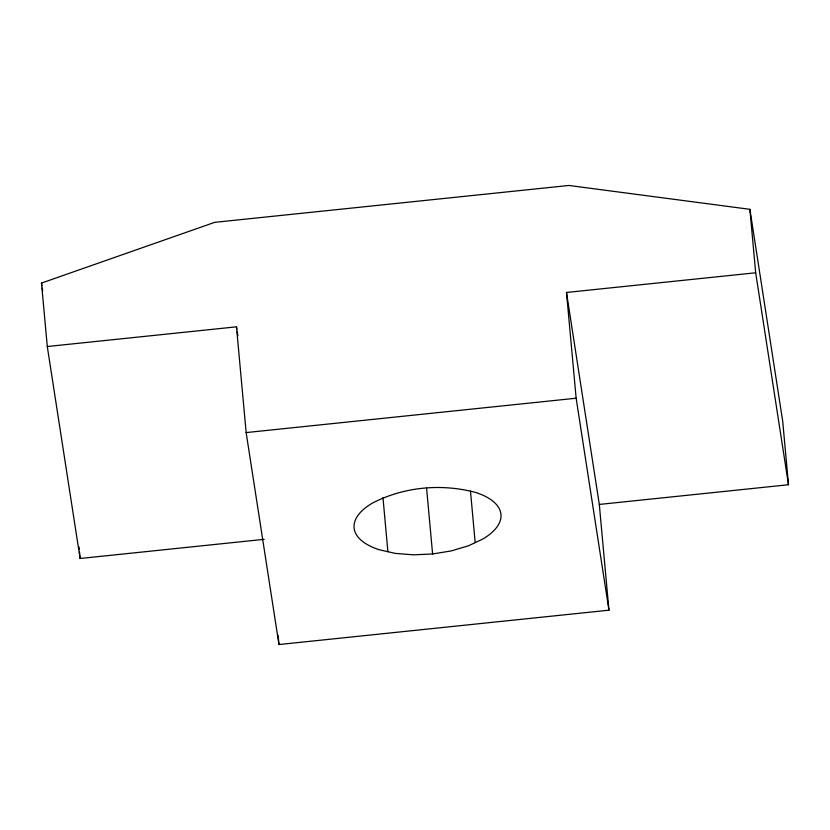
<?xml version="1.0" encoding="UTF-8"?>
<svg xmlns="http://www.w3.org/2000/svg" width="830" height="830" viewBox="0 0 830 830"><rect width="100%" height="100%" fill="white"/><g stroke="black" fill="none" stroke-linecap="round" stroke-linejoin="round"><path stroke-width="1.25" d="M264.158 539.324L80.105 558.486L47.289 346.525L41.5 283.072L214.742 222.336L568.934 185.464L749.895 209.326L782.711 421.287L788.5 484.741L599.302 504.433L566.485 292.471L755.684 272.78L788.5 484.741M432.596 553.973L451.396 550.881L468.577 545.756L482.946 538.961A73.735 33.19 -5.2 0 0 475.756 492.491C441.539 483.278 403.546 486.785 372.068 503.291A73.735 33.19 -5.2 0 0 379.269 549.75L395.256 553.392L413.444 554.834L432.596 553.973L426.589 488.206M47.289 346.525L236.488 326.823L236.882 329.375M246.147 432.586L576.145 398.224L608.95 610.185L278.963 644.537L246.147 432.586L236.488 326.823M237.287 331.938L237.878 335.766M41.5 283.072L41.894 285.624M42.288 288.176L42.683 290.728M749.895 209.326L755.684 272.78M599.302 504.433L608.95 610.185M566.485 292.471L576.145 398.224M470.475 491.038L475.185 542.633M382.962 497.554L387.901 551.722M278.133 635.51L278.963 644.537M79.068 547.063L79.296 549.595M79.524 552.137L80.105 558.486"/></g></svg>
